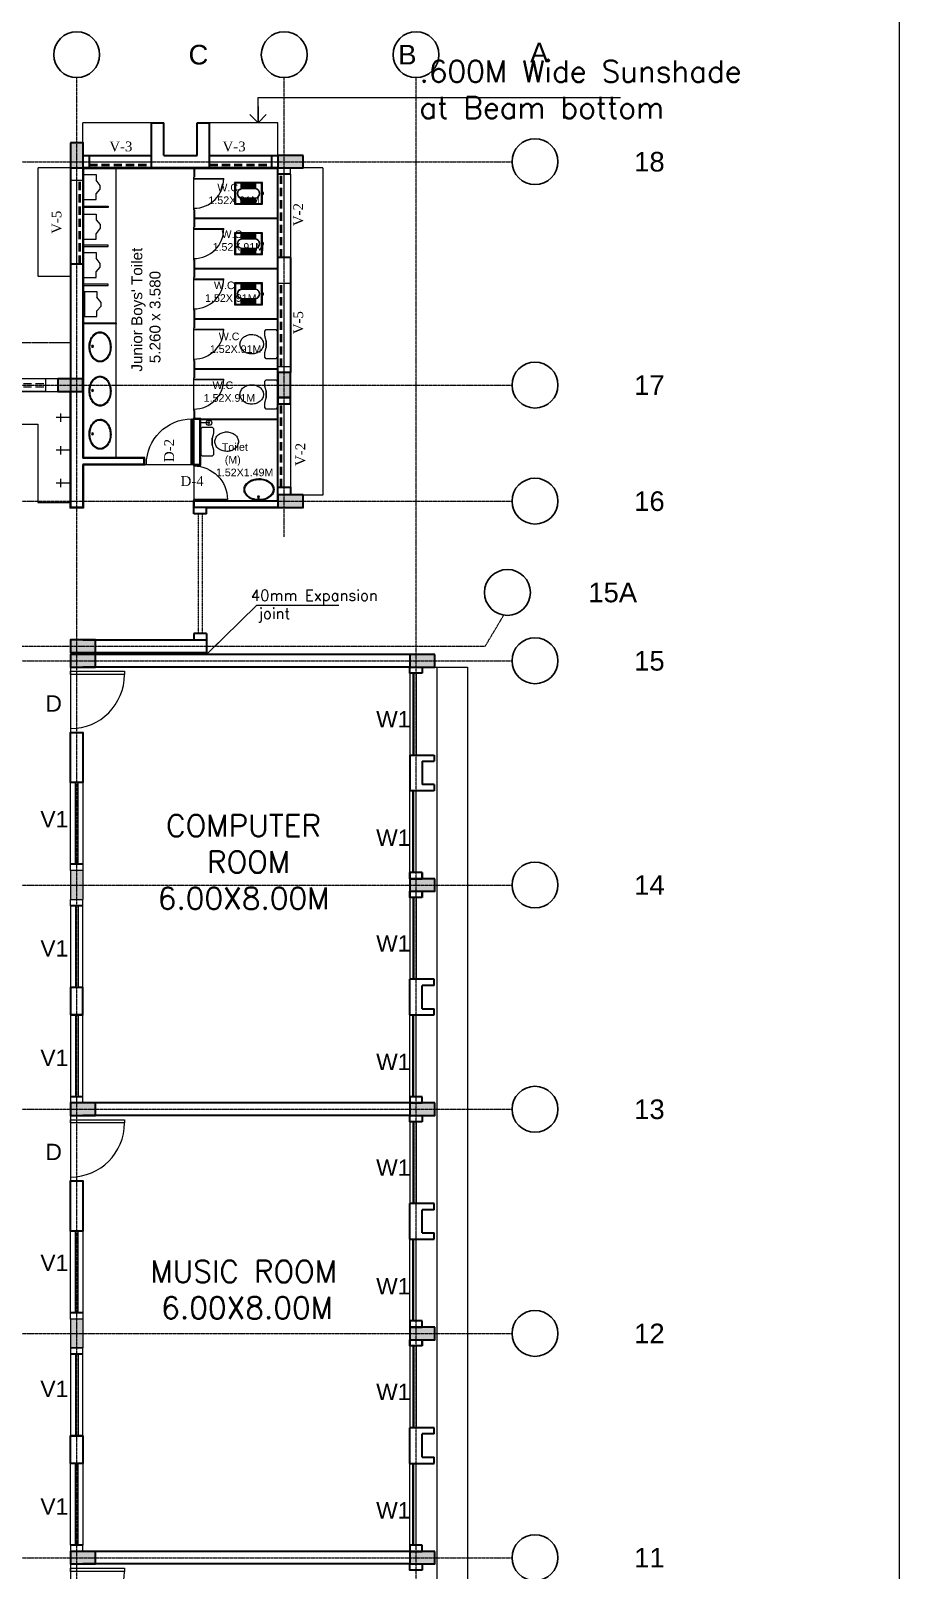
# Model space of a CAD drawing. Header units: metres. Extents: x 1545540 to 2027037, y 435419 to 693806.
# Drawn here: x 1586339 to 1602284, y 547156 to 575408 of the extents above; entities that cross this region are included whole.
import ezdxf

# ---------------------------------------------------------------- set-up
doc = ezdxf.new("R2010")
doc.units = ezdxf.units.M
doc.header["$LTSCALE"] = 1000
for name, pattern in [('CENTER', [2, 1.25, -0.25, 0.25, -0.25]), ('DASHED', [0.75, 0.5, -0.25]), ('DASHED2', [0.375, 0.25, -0.125])]:
    doc.linetypes.add(name, pattern=pattern)
doc.layers.get('Defpoints').update_dxf_attribs({"lineweight": 18})
for name, color, linetype, lineweight in [('- WALL', 7, 'Continuous', 30), ('Col-Hatch', 9, 'Continuous', 13), ('coloum hatch', 254, 'Continuous', 9), ('Column', 252, 'Continuous', 30), ('CUBICAL TOILET', 160, 'Continuous', 9), ('dimension', 6, 'Continuous', 13), ('Door', 54, 'Continuous', 13), ('elevation', 1, 'Continuous', 13), ('Fixture', 44, 'Continuous', 9), ('Furniture', 13, 'Continuous', 13), ('grid', 21, 'CENTER', 15), ('Hidden', 1, 'DASHED', 18), ('PLASTER', 144, 'Continuous', 13), ('Projection', 252, 'DASHED2', 18), ('Text-1', 240, 'Continuous', 15), ('Text-2', 122, 'Continuous', 25), ('Text-Grid', 1, 'Continuous', 25), ('Ventilator', 6, 'DASHED', 18), ('Wall', 7, 'Continuous', 30), ('wall l', 7, 'Continuous', 20), ('Window', 150, 'Continuous', 15), ('Window-Wall', 7, 'Continuous', 18)]:
    doc.layers.add(name, color=color, linetype=linetype, lineweight=lineweight)
doc.layers.add('text', color=7, linetype='Continuous')
doc.styles.add('dim-stylus bt', font='arial.ttf')
doc.styles.add('L120', font='simplex.shx', dxfattribs={"height": 1})
doc.dimstyles.new('1      100 (big)', dxfattribs={"dimscale": 75, "dimtxt": 5, "dimasz": 3.5, "dimexe": 1.5, "dimexo": 2, "dimgap": 1, "dimtad": 0, "dimdec": 3, "dimlfac": 0.001, "dimzin": 0, "dimdsep": 46, "dimtxsty": 'dim-stylus bt', "dimblk": 'OBLIQUE', "dimcen": 0, "dimdle": 0.6, "dimclrd": 256, "dimclre": 7, "dimclrt": 256, "dimadec": 0, "dimazin": 0, "dimtfac": 0.7, "dimtdec": 3, "dimtofl": 0, "dimtmove": 1, "dimatfit": 3, "dimldrblk": 'OPEN90', "dimfxl": 0, "dimtolj": 1, "dimtzin": 0, "dimlwd": 15, "dimlwe": 15, "dimarcsym": 0})

# ---------------------------------------------------------------- blocks, each defined once
blk = doc.blocks.new('gd')
at = {"layer": 'Door', "ltscale": 0.05}
blk.add_line((526.222, -408.628), (526.222, -407.428), dxfattribs=at)
blk.add_lwpolyline([(526.222, -408.551), (525.231, -408.551), (525.231, -408.491), (526.222, -408.491), (526.222, -408.551)], dxfattribs=at)
blk.add_arc((526.222, -408.491), 0.992, 90, 180, dxfattribs=at)
blk = doc.blocks.new('vxcvfcvbgfg')
at = {"layer": 'Ventilator'}
for p, q in [((317.94, -581.571), (317.94, -583.071)), ((317.99, -581.571), (317.99, -583.071))]:
    blk.add_line(p, q, dxfattribs=at)
at = {"layer": 'Wall'}
for p, q in [((318.08, -581.571), (317.85, -581.571)), ((318.08, -583.071), (317.85, -583.071))]:
    blk.add_line(p, q, dxfattribs=at)
at = {"layer": 'Window-Wall'}
for p, q in [((317.85, -581.571), (317.85, -583.071)), ((318.08, -583.071), (318.08, -581.571))]:
    blk.add_line(p, q, dxfattribs=at)
blk = doc.blocks.new('CC')
at = {"layer": 'Col-Hatch', "ltscale": 0.05}
blk.add_hatch(color=256, dxfattribs=at).paths.add_polyline_path([(4078.606, 341.328), (4078.606, 341.098), (4079.066, 341.098), (4079.066, 341.328)])
at = {"layer": 'Column'}
blk.add_lwpolyline([(4078.606, 341.328), (4079.066, 341.328), (4079.066, 341.098), (4078.606, 341.098)], close=True, dxfattribs=at)
blk = doc.blocks.new('DFG')
at = {"layer": 'Col-Hatch', "ltscale": 0.05}
blk.add_hatch(color=256, dxfattribs=at).paths.add_polyline_path([(3557.561, -332.074), (3557.561, -332.304), (3557.031, -332.304), (3557.031, -332.074)])
blk.add_lwpolyline([(3557.561, -332.074), (3557.561, -332.304), (3557.031, -332.304), (3557.031, -332.074), (3557.561, -332.074)], dxfattribs=at)
blk = doc.blocks.new('_Oblique')
at = {"color": 0, "linetype": 'ByBlock', "lineweight": -2}
blk.add_line((-0.5, -0.5), (0.5, 0.5), dxfattribs=at)
blk = doc.blocks.new('_Open90')
at = {"color": 0, "linetype": 'ByBlock', "lineweight": -2}
for p, q in [((0, 0), (-1, 0)), ((-0.5, 0.5), (0, 0)), ((0, 0), (-0.5, -0.5))]:
    blk.add_line(p, q, dxfattribs=at)
blk = doc.blocks.new('ENGLISH SHEET')
at = {"layer": 'Fixture'}
for p, q in [((4663.798, 251.204), (4663.773, 251.179)), ((4663.773, 251.179), (4663.773, 250.696)), ((4663.976, 251.204), (4663.798, 251.204)), ((4664.002, 251.179), (4663.976, 251.204)), ((4664.002, 251.09), (4664.002, 251.179)), ((4663.976, 251.001), (4664.002, 251.09)), ((4663.976, 250.874), (4663.976, 251.001)), ((4663.976, 251.001), (4663.976, 250.874)), ((4663.773, 250.696), (4663.798, 250.67)), ((4663.798, 250.67), (4663.976, 250.67)), ((4664.002, 250.785), (4663.976, 250.874)), ((4663.976, 250.67), (4664.002, 250.696)), ((4664.002, 250.696), (4664.002, 250.785))]:
    blk.add_line(p, q, dxfattribs=at)
blk.add_lwpolyline([(4664.459, 250.937, 0.117036), (4664.443, 251.003, 0.104338), (4664.396, 251.063, 0.09029), (4664.321, 251.105, 0.09898), (4664.243, 251.115, 0.08237), (4664.159, 251.101, 0.09029), (4664.09, 251.063, 0.104338), (4664.043, 251.003, 0.117036), (4664.027, 250.937, 0.117036), (4664.043, 250.871, 0.104338), (4664.09, 250.811, 0.09029), (4664.159, 250.773, 0.08237), (4664.243, 250.759, 0.08237), (4664.327, 250.773, 0.09029), (4664.396, 250.811, 0.104338), (4664.443, 250.871, 0.117036)], format="xyb", close=True, dxfattribs=at)
blk = doc.blocks.new('Urinal 1')
for p, q in [((0, 9), (9, 9)), ((0, 9), (0, -9)), ((9, 9), (9, 5)), ((12, 1), (9, 5)), ((12, -1.5), (12, 1)), ((0, -9), (9, -9)), ((9, -5), (12, -1.5)), ((9, -9), (9, -5))]:
    blk.add_line(p, q)
blk = doc.blocks.new('RSA BASIN 2')
for points in [[(10.7, -8.1, 0.12976), (10, -5.2, 0.106426), (7.6, -2.5, 0.084431), (4.3, -0.7, 0.073534), (0, 0, 0.073534), (-4.3, -0.5, 0.084431), (-7.7, -2.2, 0.106426), (-10.2, -4.8, 0.12976), (-11, -7.7, 0.12976), (-10.3, -10.6, 0.106426), (-7.9, -13.3, 0.084431), (-4.6, -15.1, 0.073534), (-0.3, -15.8, 0.073534), (4, -15.3, 0.084431), (7.4, -13.6, 0.106426), (9.9, -11, 0.12976)], [(10.1, -7.9, 0.119977), (9.4, -5.5, 0.106426), (7.3, -2.9, 0.084431), (4.1, -1.3, 0.073534), (0, -0.6, 0.073534), (-4.1, -1.1, 0.084431), (-7.4, -2.6, 0.106426), (-9.7, -5.1, 0.12976), (-10.4, -7.7, 0.009633), (-10.4, -7.9, 0.119977), (-9.8, -10.3, 0.106426), (-7.6, -12.9, 0.084431), (-4.4, -14.5, 0.073534), (-0.3, -15.2, 0.073534), (3.8, -14.7, 0.084431), (7.1, -13.2, 0.106426), (9.3, -10.7, 0.12976), (10.1, -8.1, 0.009633)]]:
    blk.add_lwpolyline(points, format="xyb", close=True)
for radius in [0.7, 0.479]:
    blk.add_circle((-0.5, -2.5), radius)
blk = doc.blocks.new('RSA CL6')
for p, q in [((5.5, 3.5), (5.5, 7.3)), ((5.9, 3.5), (5.9, 7.3)), ((6.3, 3.5), (6.3, 7.3)), ((6.7, 3.4), (6.7, 7.3)), ((7.1, 3.4), (7.1, 7.3)), ((7.5, 3.4), (7.5, 7.3)), ((7.9, 3.4), (7.9, 7.3)), ((8.3, 3.4), (8.3, 7.3)), ((8.7, 3.4), (8.7, 7.3)), ((9.1, 3.4), (9.1, 7.3)), ((9.4, 3.4), (9.4, 7.3)), ((9.8, 3.4), (9.8, 7.3)), ((10.2, 3.4), (10.2, 7.3)), ((10.6, 3.4), (10.6, 7.3)), ((11, 3.3), (11, 7.3)), ((11.4, 3.3), (11.4, 7.3)), ((11.8, 3.3), (11.8, 7.3)), ((12.2, 3.3), (12.2, 7.3)), ((12.6, 3.3), (12.6, 7.3)), ((13, 3.3), (13, 7.3)), ((13.4, 3.3), (13.4, 7.3)), ((13.8, 3.3), (13.8, 7.3)), ((14.2, 3.3), (14.2, 7.3)), ((14.6, 3.3), (14.6, 7.3)), ((15, 3.2), (15, 7.3)), ((15.4, 3.2), (15.4, 7.3)), ((15.7, 3.2), (15.7, 7.3)), ((16.1, 3.2), (16.1, 7.3)), ((16.1, 7.3), (16.1, 3.2)), ((5.5, -7.3), (5.5, -3.5)), ((5.9, -7.3), (5.9, -3.5)), ((6.3, -7.3), (6.3, -3.4)), ((6.7, -7.3), (6.7, -3.4)), ((7.1, -7.3), (7.1, -3.4)), ((7.5, -7.3), (7.5, -3.4)), ((7.9, -7.3), (7.9, -3.4)), ((8.3, -7.3), (8.3, -3.4)), ((8.7, -7.3), (8.7, -3.4)), ((9.1, -7.3), (9.1, -3.4)), ((9.4, -7.3), (9.4, -3.4)), ((9.8, -7.3), (9.8, -3.3)), ((10.2, -7.3), (10.2, -3.3)), ((10.6, -7.3), (10.6, -3.3)), ((11, -7.3), (11, -3.3)), ((11.4, -7.3), (11.4, -3.3)), ((11.8, -7.3), (11.8, -3.3)), ((12.2, -7.3), (12.2, -3.3)), ((12.6, -7.3), (12.6, -3.3)), ((13, -7.3), (13, -3.3)), ((13.4, -7.3), (13.4, -3.2)), ((13.8, -7.3), (13.8, -3.2)), ((14.2, -7.3), (14.2, -3.2)), ((14.6, -7.3), (14.6, -3.2)), ((15, -7.3), (15, -3.2)), ((15.4, -7.3), (15.4, -3.2)), ((15.7, -7.3), (15.7, -3.2)), ((16.1, -3.2), (16.1, -7.3)), ((16.1, -7.3), (16.1, -3.2))]:
    blk.add_line(p, q)
blk.add_lwpolyline([(0.8, -0.6), (0, -0.6), (0, 0.6), (0.8, 0.6)])
for points in [[(0.8, 7.9), (20.9, 7.9), (20.9, -7.9), (0.8, -7.9)], [(1.4, 7.3), (20.3, 7.3), (20.3, -7.3), (1.4, -7.3)]]:
    blk.add_lwpolyline(points, close=True)
for points in [[(5.5, 3.5), (16.1, 3.2, -0.899983), (16.1, -3.2), (5.5, -3.5, -0.799392)], [(5.5, 3.3), (16.1, 3, -0.897689), (16.1, -3), (5.6, -3.3, -0.793494), (5.5, 3.3)]]:
    blk.add_lwpolyline(points, format="xyb", close=True)
blk = doc.blocks.new('RH 1200')
for p, q in [((21, 0), (21, 43.3)), ((21.7, 0), (21.7, 43.3)), ((21.7, 0), (21, 0))]:
    blk.add_line(p, q)
at = {"extrusion": (0, 0, -1)}
blk.add_ellipse((21.7, 0), major_axis=(-30.6, 30.6), ratio=1, start_param=5.497787, end_param=7.068583, dxfattribs=at)
blk = doc.blocks.new('HJK')
at = {"layer": 'Door', "ltscale": 20}
blk.add_line((3658.233, -481.12), (3658.908, -481.12), dxfattribs=at)
at = {"layer": 'Door', "ltscale": 20, "xscale": 0.014287499999341, "yscale": 0.014287499999341, "zscale": 0.014287499999341, "rotation": 359.999999999943}
blk.add_blockref('RH 1200', (3658.571, -481.12), dxfattribs=at)

msp = doc.modelspace()

# ---------------------------------------------------------------- linework, layer by layer
at = {"layer": '- WALL'}
for p, q in [((1588553.095, 573720.9989), (1588783.095, 573720.9989)), ((1588553.095, 572890.9988), (1588553.095, 573720.9989)), ((1588783.095, 573120.9988), (1588783.095, 573720.9989)), ((1589393.0951, 573120.9988), (1589393.0951, 573720.9989)), ((1589393.0951, 573720.9989), (1589623.0951, 573720.9989)), ((1589623.0951, 572890.9988), (1589623.0951, 573720.9989)), ((1587298.0949, 573120.9988), (1587412.0949, 573120.9988)), ((1587412.0949, 573120.9988), (1588553.095, 573120.9988)), ((1587412.0949, 573120.9988), (1587412.0949, 572890.9988)), ((1588783.095, 573120.9988), (1589393.0951, 573120.9988)), ((1589623.0951, 573120.9988), (1590764.0952, 573120.9988)), ((1590763.0952, 573120.9988), (1590878.0952, 573120.9988)), ((1590764.0952, 572890.9988), (1590764.0952, 573120.9988)), ((1587068.0949, 572890.9988), (1587068.0949, 566660.9983)), ((1587298.0949, 572890.9988), (1587298.0949, 567565.9985)), ((1587412.0949, 572890.9988), (1587298.0949, 572890.9988)), ((1588553.095, 572890.9988), (1587412.0949, 572890.9988)), ((1589623.0951, 572890.9988), (1588553.095, 572890.9988)), ((1590764.0952, 572890.9988), (1589623.0951, 572890.9988)), ((1590878.0952, 572890.9988), (1590763.0952, 572890.9988)), ((1591108.0952, 572775.9988), (1590878.0952, 572775.9988)), ((1587068.0949, 571132.9987), (1587298.0949, 571132.9987)), ((1591108.0952, 571247.9987), (1590878.0952, 571247.9987)), ((1589333.0945, 567450.9985), (1589333.0951, 568278.9985)), ((1589448.0951, 568278.9985), (1589333.0951, 568278.9985)), ((1589448.0945, 567450.9985), (1589448.0951, 568278.9985)), ((1588423.5019, 567565.9985), (1587298.0949, 567565.9985)), ((1587298.0949, 567450.9985), (1587298.0949, 566660.9983)), ((1588423.5019, 567450.9985), (1587298.0949, 567450.9985)), ((1588423.5019, 567450.9985), (1588423.5019, 567565.9985)), ((1589333.0945, 567450.9985), (1589448.0945, 567450.9985)), ((1589333.0945, 566775.9983), (1589333.0945, 566660.9983)), ((1590878.0952, 566775.9983), (1589333.0945, 566775.9983)), ((1591108.0952, 566890.9984), (1590878.0952, 566890.9984)), ((1587298.0949, 566660.9983), (1587068.0949, 566660.9983)), ((1590878.0952, 566660.9983), (1589333.0945, 566660.9983)), ((1589333.0945, 566545.9983), (1589333.0945, 566660.9983)), ((1589563.0945, 566545.9983), (1589333.0945, 566545.9983)), ((1589563.0945, 566545.9983), (1589563.0945, 566660.9983)), ((1589563.0945, 564345.9982), (1589333.0945, 564345.9982)), ((1589333.0945, 564345.9982), (1589333.0945, 564230.9982)), ((1589563.0945, 564345.9982), (1589563.0945, 564230.9982)), ((1591183.0952, 563960.9982), (1587298.0949, 563960.9982)), ((1591183.0952, 563960.9982), (1587298.0949, 563960.9982)), ((1593298.0954, 563960.9982), (1591183.0952, 563960.9982)), ((1593298.0954, 563730.9981), (1587298.0949, 563730.9981)), ((1593298.0954, 562115.998), (1593298.0954, 561460.998)), ((1593298.0954, 562115.998), (1593748.0954, 562115.998)), ((1593528.0954, 562000.998), (1593528.0954, 561575.998)), ((1593528.0954, 562000.998), (1593748.0954, 562000.998)), ((1593748.0954, 562115.998), (1593748.0954, 562000.998)), ((1593748.0954, 561460.998), (1593298.0954, 561460.998)), ((1593748.0954, 561575.998), (1593528.0954, 561575.998)), ((1593748.0954, 561575.998), (1593748.0954, 561460.998)), ((1593298.0954, 559845.9978), (1593298.0954, 559960.9979)), ((1593528.0954, 559960.9979), (1593528.0954, 559845.9978)), ((1593298.0954, 559615.9978), (1593298.0954, 559500.9978)), ((1593528.0954, 559500.9978), (1593528.0954, 559615.9978)), ((1593298.0954, 557345.9977), (1593298.0954, 558000.9977)), ((1593748.0954, 558000.9977), (1593298.0954, 558000.9977)), ((1593748.0954, 557885.9977), (1593748.0954, 558000.9977)), ((1593528.0954, 557460.9977), (1593528.0954, 557885.9977)), ((1593748.0954, 557885.9977), (1593528.0954, 557885.9977)), ((1593528.0954, 557460.9977), (1593748.0954, 557460.9977)), ((1593748.0954, 557345.9977), (1593748.0954, 557460.9977)), ((1593298.0954, 557345.9977), (1593748.0954, 557345.9977)), ((1593298.0954, 553230.9973), (1593298.0954, 553885.9974)), ((1593748.0954, 553885.9974), (1593298.0954, 553885.9974)), ((1593528.0954, 553345.9974), (1593528.0954, 553770.9974)), ((1593748.0954, 553770.9974), (1593528.0954, 553770.9974)), ((1593748.0954, 553770.9974), (1593748.0954, 553885.9974)), ((1593298.0954, 553230.9973), (1593748.0954, 553230.9973)), ((1593528.0954, 553345.9974), (1593748.0954, 553345.9974)), ((1593748.0954, 553230.9973), (1593748.0954, 553345.9974)), ((1593298.0954, 551385.9972), (1593298.0954, 551270.9972)), ((1593528.0954, 551270.9972), (1593528.0954, 551385.9972)), ((1593298.0954, 549115.997), (1593298.0954, 549770.9971)), ((1593748.0954, 549770.9971), (1593298.0954, 549770.9971)), ((1593528.0954, 549230.9971), (1593528.0954, 549655.9971)), ((1593748.0954, 549655.9971), (1593528.0954, 549655.9971)), ((1593748.0954, 549655.9971), (1593748.0954, 549770.9971)), ((1593528.0954, 549230.9971), (1593748.0954, 549230.9971)), ((1593748.0954, 549115.997), (1593748.0954, 549230.9971)), ((1593298.0954, 549115.997), (1593748.0954, 549115.997))]:
    msp.add_line(p, q, dxfattribs=at)
at = {"layer": '- WALL', "ltscale": 0.05}
for p, q in [((1587298.0949, 564230.9982), (1589563.0945, 564230.9982)), ((1589563.0945, 564230.9982), (1589563.0945, 564000.9982)), ((1587298.0949, 564000.9982), (1589563.0945, 564000.9982)), ((1593298.0954, 555730.9975), (1587298.0949, 555730.9975)), ((1593298.0954, 555500.9975), (1587298.0949, 555500.9975)), ((1593298.0954, 547500.9969), (1587298.0949, 547500.9969)), ((1593298.0954, 547270.9969), (1587298.0949, 547270.9969))]:
    msp.add_line(p, q, dxfattribs=at)
at = {"layer": '- WALL'}
msp.add_lwpolyline([(1591108.0952, 571247.9987), (1591108.0952, 569135.9985), (1590878.0952, 569135.9985), (1590878.0952, 571247.9987)], dxfattribs=at)
for points in [[(1590878.0952, 568560.9985), (1591108.0952, 568560.9985), (1591108.0952, 568675.9985), (1590878.0952, 568675.9985)], [(1590878.0952, 567032.9983), (1591108.0952, 567032.9983), (1591108.0952, 566890.9984), (1590878.0952, 566890.9984)], [(1593528.0954, 563615.9981), (1593298.0954, 563615.9981), (1593298.0954, 563730.9981), (1593528.0954, 563730.9981)], [(1587298.0949, 561610.998), (1587068.0949, 561610.998), (1587068.0949, 562530.998), (1587298.0949, 562530.998)], [(1593528.0954, 559960.9979), (1593298.0954, 559960.9979), (1593298.0954, 559845.9978), (1593528.0954, 559845.9978)], [(1593528.0954, 559500.9978), (1593298.0954, 559500.9978), (1593298.0954, 559615.9978), (1593528.0954, 559615.9978)], [(1593528.0954, 555845.9975), (1593298.0954, 555845.9975), (1593298.0954, 555730.9975), (1593528.0954, 555730.9975)], [(1593528.0954, 555385.9975), (1593298.0954, 555385.9975), (1593298.0954, 555500.9975), (1593528.0954, 555500.9975)], [(1587298.0949, 553380.9974), (1587068.0949, 553380.9974), (1587068.0949, 554300.9974), (1587298.0949, 554300.9974)], [(1593528.0954, 551730.9972), (1593298.0954, 551730.9972), (1593298.0954, 551615.9972), (1593528.0954, 551615.9972)], [(1593528.0954, 551270.9972), (1593298.0954, 551270.9972), (1593298.0954, 551385.9972), (1593528.0954, 551385.9972)], [(1593528.0954, 547615.9969), (1593298.0954, 547615.9969), (1593298.0954, 547500.9969), (1593528.0954, 547500.9969)], [(1593528.0954, 547155.9969), (1593298.0954, 547155.9969), (1593298.0954, 547270.9969), (1593528.0954, 547270.9969)]]:
    msp.add_lwpolyline(points, close=True, dxfattribs=at)
at = {"layer": '- WALL', "ltscale": 0.05}
for points in [[(1587068.0949, 557345.9977), (1587298.0949, 557345.9977), (1587298.0949, 557850.9977), (1587068.0949, 557850.9977)], [(1587298.0949, 549115.997), (1587068.0949, 549115.997), (1587068.0949, 549620.9971), (1587298.0949, 549620.9971)]]:
    msp.add_lwpolyline(points, close=True, dxfattribs=at)
at = {"layer": 'CUBICAL TOILET', "ltscale": 0.05}
for p, q in [((1589333.5951, 572878.9988), (1589333.5951, 572723.9988)), ((1589346.0951, 572723.9988), (1589333.5951, 572723.9988)), ((1589346.0951, 572878.9988), (1589346.0951, 572723.9988)), ((1589333.5951, 572123.9988), (1589333.5951, 571801.4987)), ((1589346.0951, 572123.9988), (1589333.5951, 572123.9988)), ((1589346.0951, 572123.9988), (1589346.0951, 571968.9988)), ((1590866.0952, 571968.9988), (1589346.0951, 571968.9988)), ((1590866.0952, 571956.4988), (1589346.0951, 571956.4988)), ((1589346.0951, 571956.4988), (1589346.0951, 571801.4987)), ((1589346.0951, 571801.4987), (1589333.5951, 571801.4987)), ((1589333.5951, 571201.4987), (1589333.5951, 570878.9987)), ((1589346.0951, 571201.4987), (1589333.5951, 571201.4987)), ((1589346.0951, 571201.4987), (1589346.0951, 571046.4987)), ((1590866.0952, 571046.4987), (1589346.0951, 571046.4987)), ((1590866.0952, 571033.9987), (1589346.0951, 571033.9987)), ((1589346.0951, 571033.9987), (1589346.0951, 570878.9987)), ((1589346.0951, 570878.9987), (1589333.5951, 570878.9987)), ((1589333.5951, 570278.9986), (1589333.5951, 569956.4986)), ((1589346.0951, 570278.9986), (1589333.5951, 570278.9986)), ((1589346.0951, 570278.9986), (1589346.0951, 570123.9986)), ((1587910.095, 570043.9986), (1587310.0949, 570043.9986)), ((1587910.095, 570031.4986), (1587310.0949, 570031.4986)), ((1587910.095, 570043.9986), (1587910.095, 570031.4986)), ((1589346.0951, 569956.4986), (1589333.5951, 569956.4986)), ((1590866.0952, 570123.9986), (1589346.0951, 570123.9986)), ((1590866.0952, 570111.4986), (1589346.0951, 570111.4986)), ((1589346.0951, 570111.4986), (1589346.0951, 569956.4986)), ((1589333.5951, 569356.4986), (1589333.5951, 569039.9985)), ((1589346.0951, 569356.4986), (1589333.5951, 569356.4986)), ((1589346.0951, 569356.4986), (1589346.0951, 569201.4985)), ((1589346.0951, 569039.9985), (1589333.5951, 569039.9985)), ((1590866.0952, 569201.4985), (1589346.0951, 569201.4985)), ((1590866.0952, 569188.9985), (1589346.0951, 569188.9985)), ((1589346.0951, 569188.9985), (1589346.0951, 569039.9985)), ((1589333.5951, 568439.9985), (1589333.5951, 568290.9985)), ((1589346.0951, 568439.9985), (1589333.5951, 568439.9985)), ((1589346.0951, 568439.9985), (1589346.0951, 568290.9985)), ((1590866.0952, 568278.9985), (1589460.0951, 568278.9985)), ((1590866.0952, 568266.4985), (1589460.0951, 568266.4985))]:
    msp.add_line(p, q, dxfattribs=at)
at = {"layer": 'Defpoints', "ltscale": 50}
msp.add_lwpolyline([(1602283.9537, 499814.1275), (1549136.7195, 499814.1275), (1549136.7195, 578443.0533), (1602283.9537, 578443.0533)], close=True, dxfattribs=at)
at = {"layer": 'Fixture'}
for p, q in [((1587910.095, 570043.9986), (1587910.095, 572890.9988)), ((1587910.095, 567575.9985), (1587910.095, 570031.4986)), ((1584318.0947, 568190.9985), (1586468.0949, 568190.9985)), ((1586468.0949, 568190.9985), (1586468.0949, 566752.3972)), ((1587068.0949, 568308.4985), (1586806.3306, 568308.4985)), ((1586889.4762, 568230.4174), (1586889.4762, 568386.5796)), ((1587068.0949, 567708.4984), (1586806.3306, 567708.4984)), ((1586889.4762, 567630.4173), (1586889.4762, 567786.5795)), ((1587068.0949, 567108.4984), (1586806.3306, 567108.4984)), ((1586889.4762, 567030.4173), (1586889.4762, 567186.5795)), ((1586468.0949, 566752.3972), (1587068.0949, 566752.3972))]:
    msp.add_line(p, q, dxfattribs=at)
for points in [[(1587760.095, 572163.9988), (1587310.0949, 572163.9988), (1587310.0949, 572188.9988), (1587760.095, 572188.9988)], [(1587760.095, 571473.9987), (1587310.0949, 571473.9987), (1587310.0949, 571448.9987), (1587760.095, 571448.9987)], [(1587760.095, 570758.9987), (1587310.0949, 570758.9987), (1587310.0949, 570733.9987), (1587760.095, 570733.9987)]]:
    msp.add_lwpolyline(points, close=True, dxfattribs=at)
at = {"layer": 'Furniture', "ltscale": 0.05}
for p, q in [((1589626.4365, 568214.7012), (1589460.5951, 568214.7012)), ((1589610.5951, 568248.8598), (1589610.5951, 568180.5427))]:
    msp.add_line(p, q, dxfattribs=at)
msp.add_circle((1589610.5951, 568214.7012), 50, dxfattribs=at)
at = {"layer": 'grid', "ltscale": 0.01}
for p, q in [((1587183.0955, 505737.7037), (1587183.0955, 574548.6438)), ((1590993.0954, 566119.1224), (1590993.0954, 574548.6438)), ((1593413.0954, 505467.7037), (1593413.0954, 574548.6438)), ((1574925.0495, 573005.9925), (1595175.7731, 573005.9925)), ((1574925.0495, 568905.9926), (1595175.7731, 568905.9926)), ((1574925.0495, 566775.9926), (1595175.7731, 566775.9926)), ((1594684.4073, 564115.9927), (1595024.2723, 564687.4414)), ((1580507.5533, 564115.9927), (1594684.4073, 564115.9927)), ((1574925.0495, 563845.9927), (1595175.7731, 563845.9927)), ((1574925.0496, 559730.9928), (1595175.7731, 559730.9928)), ((1574925.0496, 555615.9929), (1595175.7731, 555615.9929)), ((1574925.0496, 551500.9929), (1595175.7731, 551500.9929)), ((1574925.0496, 547385.993), (1595175.7731, 547385.993))]:
    msp.add_line(p, q, dxfattribs=at)
at = {"layer": 'Hidden', "color": 1, "ltscale": 0.005}
for p, q in [((1587298.0949, 573120.9988), (1587298.0949, 573720.9989)), ((1588710.595, 573720.9989), (1587298.0949, 573720.9989)), ((1590878.0952, 573720.9989), (1589475.5951, 573720.9989)), ((1590878.0952, 573120.9988), (1590878.0952, 573720.9989)), ((1591708.0953, 572890.9988), (1591108.0952, 572890.9988)), ((1591708.0953, 566890.9984), (1591708.0953, 572890.9988)), ((1591108.0952, 566890.9984), (1591708.0953, 566890.9984)), ((1593528.0954, 563730.9981), (1594358.0954, 563730.9981)), ((1594358.0955, 563730.9981), (1594358.0954, 506080.9938))]:
    msp.add_line(p, q, dxfattribs=at)
msp.add_lwpolyline([(1587068.0949, 572890.9988), (1586468.0949, 572890.9988), (1586468.0949, 570902.9987), (1587068.0949, 570902.9987)], dxfattribs=at)
at = {"layer": 'PLASTER', "ltscale": 0.05}
for p, q in [((1587310.0949, 572878.9988), (1590866.0952, 572878.9988)), ((1587310.0949, 572878.9988), (1587310.0949, 567577.9985)), ((1590866.0952, 572878.9988), (1590866.0952, 566787.9984)), ((1587056.0949, 568778.9985), (1583730.0946, 568778.9985)), ((1587056.0949, 568778.9985), (1587056.0949, 566648.9983)), ((1589321.0945, 567438.9985), (1589321.0951, 568290.9985)), ((1589460.0951, 568290.9985), (1589321.0951, 568290.9985)), ((1589460.0945, 567438.9985), (1589460.0951, 568290.9985)), ((1588435.5019, 567577.9985), (1587310.0949, 567577.9985)), ((1587310.0949, 567438.9985), (1587310.0949, 566648.9983)), ((1588435.5019, 567438.9985), (1587310.0949, 567438.9985)), ((1588435.5019, 567438.9985), (1588435.5019, 567577.9985)), ((1589321.0945, 567438.9985), (1589460.0945, 567438.9985)), ((1589321.0945, 566787.9984), (1590866.0952, 566787.9984)), ((1589321.0945, 566787.9984), (1589321.0945, 566648.9984)), ((1587310.0949, 566648.9983), (1587056.0949, 566648.9983)), ((1589333.0945, 566648.9984), (1589321.0945, 566648.9984)), ((1590878.0952, 566648.9983), (1589563.0945, 566648.9983))]:
    msp.add_line(p, q, dxfattribs=at)
at = {"layer": 'Projection', "ltscale": 0.05}
for p, q in [((1587068.0949, 569679.8753), (1583718.0946, 569679.8753)), ((1593528.0954, 563730.9981), (1594358.0954, 563730.9981))]:
    msp.add_line(p, q, dxfattribs=at)
at = {"layer": 'Text-Grid'}
for centre in [(1587183.0955, 574969.6556), (1590993.0954, 574969.6556), (1593413.0954, 574969.6556), (1595596.7849, 573005.9925), (1595596.7849, 568905.9926), (1595596.7849, 566775.9926), (1595090.8806, 565099.8263), (1595596.7849, 563845.9927), (1595596.7849, 559730.9928), (1595596.7849, 555615.9929), (1595596.7849, 551500.9929), (1595596.7849, 547385.993)]:
    msp.add_circle(centre, 421.0118, dxfattribs=at)
at = {"layer": 'Ventilator', "ltscale": 0.3}
for p, q in [((1587412.0949, 572960.9988), (1588553.095, 572960.9988)), ((1589623.0951, 572960.9988), (1590764.0952, 572960.9988)), ((1587412.0949, 572935.9988), (1588553.095, 572935.9988)), ((1589623.0951, 572935.9988), (1590764.0952, 572935.9988)), ((1590923.0952, 571247.9987), (1590923.0952, 572775.9988)), ((1590948.0952, 571247.9987), (1590948.0952, 572775.9988)), ((1587228.0949, 571132.9987), (1587228.0949, 572660.9988)), ((1587253.0949, 571132.9987), (1587253.0949, 572660.9988)), ((1590923.0952, 569241.9985), (1590923.0952, 570769.9987)), ((1590948.0952, 569241.9985), (1590948.0952, 570769.9987)), ((1584178.0947, 568935.9408), (1586608.0949, 568935.9408)), ((1584178.0947, 568876.0563), (1586608.0949, 568876.0563)), ((1590923.0952, 567032.9983), (1590923.0952, 568560.9985)), ((1590948.0952, 567032.9983), (1590948.0952, 568560.9985))]:
    msp.add_line(p, q, dxfattribs=at)
at = {"layer": 'Ventilator', "ltscale": 0.01}
for p, q in [((1589410.5945, 566545.9983), (1589410.5945, 564345.9982)), ((1589485.5945, 566545.9983), (1589485.5945, 564345.9982))]:
    msp.add_line(p, q, dxfattribs=at)
at = {"layer": 'wall l', "ltscale": 0.05}
for p, q in [((1587068.0949, 560110.9979), (1587068.0949, 560225.9979)), ((1587298.0949, 560225.9979), (1587298.0949, 560110.9979)), ((1587068.0949, 559350.9978), (1587068.0949, 559465.9978)), ((1587298.0949, 559350.9978), (1587298.0949, 559465.9978))]:
    msp.add_line(p, q, dxfattribs=at)
for points in [[(1587298.0949, 572660.9988), (1587068.0949, 572660.9988), (1587068.0949, 572890.9988), (1587298.0949, 572890.9988)], [(1590878.0952, 572775.9988), (1591108.0952, 572775.9988), (1591108.0952, 572890.9988), (1590878.0952, 572890.9988)], [(1587068.0949, 560110.9979), (1587298.0949, 560110.9979), (1587298.0949, 559995.9979), (1587068.0949, 559995.9979)], [(1587298.0949, 555845.9975), (1587068.0949, 555845.9975), (1587068.0949, 555730.9975), (1587298.0949, 555730.9975)], [(1587068.0949, 551880.9973), (1587298.0949, 551880.9973), (1587298.0949, 551765.9972), (1587068.0949, 551765.9972)], [(1587068.0949, 551120.9972), (1587298.0949, 551120.9972), (1587298.0949, 551235.9972), (1587068.0949, 551235.9972)], [(1587298.0949, 547615.9969), (1587068.0949, 547615.9969), (1587068.0949, 547500.9969), (1587298.0949, 547500.9969)]]:
    msp.add_lwpolyline(points, close=True, dxfattribs=at)
at = {"layer": 'Window', "ltscale": 0.05}
for p, q in [((1593351.1332, 563615.9981), (1593351.1332, 562115.998)), ((1593373.6804, 563615.9981), (1593373.6804, 562115.998)), ((1593351.1332, 559960.9979), (1593351.1332, 561460.998)), ((1593373.6804, 559960.9979), (1593373.6804, 561460.998)), ((1593351.1332, 559500.9978), (1593351.1332, 558000.9977)), ((1593373.6804, 559500.9978), (1593373.6804, 558000.9977)), ((1593351.1332, 555845.9975), (1593351.1332, 557345.9977)), ((1593373.6804, 555845.9975), (1593373.6804, 557345.9977)), ((1593351.1332, 555385.9975), (1593351.1332, 553885.9974)), ((1593373.6804, 555385.9975), (1593373.6804, 553885.9974)), ((1593351.1332, 551730.9972), (1593351.1332, 553230.9973)), ((1593373.6804, 551730.9972), (1593373.6804, 553230.9973)), ((1593351.1332, 551270.9972), (1593351.1332, 549770.9971)), ((1593373.6804, 551270.9972), (1593373.6804, 549770.9971)), ((1593351.1332, 547615.9969), (1593351.1332, 549115.997)), ((1593373.6804, 547615.9969), (1593373.6804, 549115.997))]:
    msp.add_line(p, q, dxfattribs=at)
at = {"layer": 'Window-Wall'}
for p, q in [((1587412.0949, 573005.9988), (1588553.095, 573005.9988)), ((1589623.0951, 573005.9988), (1590764.0952, 573005.9988)), ((1591108.0953, 572775.9988), (1590878.0952, 572775.9988)), ((1590878.0952, 572775.9988), (1590878.0952, 571247.9987)), ((1590993.0952, 571247.9987), (1590993.0952, 572775.9988)), ((1591108.0953, 572775.9988), (1591108.0952, 571247.9987)), ((1587183.0949, 571132.9987), (1587183.0949, 572660.9988)), ((1587298.0949, 572660.9988), (1587298.0949, 571132.9987)), ((1591108.0952, 570769.9987), (1590878.0952, 570769.9987)), ((1590878.0952, 570769.9987), (1590878.0952, 569241.9985)), ((1590993.0952, 569241.9985), (1590993.0952, 570769.9987)), ((1591108.0952, 570769.9987), (1591108.0952, 569241.9985)), ((1586608.0949, 569020.9985), (1584178.0947, 569020.9985)), ((1591108.0952, 569241.9985), (1590878.0952, 569241.9985)), ((1586608.0949, 568790.9985), (1584178.0947, 568790.9985)), ((1591108.0952, 568560.9985), (1590878.0952, 568560.9985)), ((1590878.0952, 568560.9985), (1590878.0952, 567032.9983)), ((1590993.0952, 567032.9983), (1590993.0952, 568560.9985)), ((1591108.0952, 568560.9985), (1591108.0952, 567032.9983)), ((1593798.0954, 506080.9938), (1593798.0954, 563730.9981)), ((1593298.0954, 563615.9981), (1593298.0954, 562115.998)), ((1593413.0954, 563615.9981), (1593413.0954, 562115.998)), ((1593298.0954, 559960.9979), (1593298.0954, 561460.998)), ((1593413.0954, 559960.9979), (1593413.0954, 561460.998)), ((1593298.0954, 559500.9978), (1593298.0954, 558000.9977)), ((1593413.0954, 559500.9978), (1593413.0954, 558000.9977)), ((1593298.0954, 555845.9975), (1593298.0954, 557345.9977)), ((1593413.0954, 555845.9975), (1593413.0954, 557345.9977)), ((1593298.0954, 555385.9975), (1593298.0954, 553885.9974)), ((1593413.0954, 555385.9975), (1593413.0954, 553885.9974)), ((1593298.0954, 551730.9972), (1593298.0954, 553230.9973)), ((1593413.0954, 551730.9972), (1593413.0954, 553230.9973)), ((1593298.0954, 551270.9972), (1593298.0954, 549770.9971)), ((1593413.0954, 551270.9972), (1593413.0954, 549770.9971)), ((1593298.0954, 547615.9969), (1593298.0954, 549115.997)), ((1593413.0954, 547615.9969), (1593413.0954, 549115.997))]:
    msp.add_line(p, q, dxfattribs=at)
msp.add_lwpolyline([(1586838.0949, 568790.9985), (1586838.0949, 569020.9985), (1586608.0949, 569020.9985), (1586608.0949, 568790.9985)], close=True, dxfattribs=at)

# ---------------------------------------------------------------- block references
at = {"layer": '- WALL', "xscale": -1000.000075497873, "yscale": 1000.000075497873, "zscale": 1000.000075497873, "rotation": 180}
for p in [(1269218.1632, -21460.1159), (1269218.1632, -29690.1166), (1269218.1632, -33955.1169)]:
    msp.add_blockref('vxcvfcvbgfg', p, dxfattribs=at)
at = {"layer": '- WALL', "xscale": 1000.000075497873, "yscale": 1000.000075497873, "zscale": 1000.000075497873}
for p in [(1269218.1632, 1140922.1116), (1269218.1632, 1138917.1115), (1269218.1632, 1132692.111)]:
    msp.add_blockref('vxcvfcvbgfg', p, dxfattribs=at)
at = {"layer": 'coloum hatch', "ltscale": 0.05, "xscale": -1000.000075497873, "yscale": 1000.000075497873, "zscale": 1000.000075497873, "rotation": 90}
for p in [(1928396.2295, 4651957.3266), (1932206.2298, 4647742.3263)]:
    msp.add_blockref('CC', p, dxfattribs=at)
at = {"layer": 'coloum hatch', "ltscale": 0.05, "xscale": -1000.000075497873, "yscale": 1000.000075497873, "zscale": 1000.000075497873}
for p in [(5669944.423, 231792.8642), (5665904.4227, 227692.8639), (5669944.423, 225562.8638), (5666134.4227, 222902.8636), (5666134.4227, 222632.8635), (5666134.4227, 222632.8635), (5672364.4232, 222632.8635), (5672364.4232, 218517.8632), (5666134.4227, 214402.8629), (5672364.4232, 214402.8629), (5672364.4232, 210287.8626), (5666134.4227, 206172.8623), (5672364.4232, 206172.8623)]:
    msp.add_blockref('CC', p, dxfattribs=at)
at = {"layer": 'coloum hatch', "xscale": -1000.000075497873, "yscale": 1000.000075497873, "zscale": 1000.000075497873, "rotation": 90}
for p in [(1254994.1852, 4117027.4649), (1254994.1852, 4108797.4643)]:
    msp.add_blockref('DFG', p, dxfattribs=at)
at = {"layer": 'Door'}
for name, p, xscale, yscale, zscale, rotation in [('HJK', (2016995.6726, -2679639.277), -888.8889559976795, 888.8889559976795, 888.8889559976449, 270), ('HJK', (2016995.6726, -2680561.7771), -888.8889559976795, 888.8889559976795, 888.8889559976449, 270), ('HJK', (2016995.6726, -2681484.2772), -888.8889559976795, 888.8889559976795, 888.8889559976449, 270), ('HJK', (2016995.6726, -2682406.7772), -888.8889559976795, 888.8889559976795, 888.8889559976449, 270), ('HJK', (2016995.6726, -2683323.2773), -888.8889559976795, 888.8889559976795, 888.8889559976449, 270), ('HJK', (2070452.9317, 4225684.6837), 1000.000075497873, 1000.000075497873, 1000.000075497873, 270), ('gd', (2113290.4285, 155102.6286), 1000.000075497873, 1000.000075497873, 1000.000075497873, 179.9999999851486), ('gd', (2113290.4287, 146872.6283), 1000.000075497873, 1000.000075497873, 1000.000075497873, 180.0000000149035), ('gd', (2113290.4286, 138642.6276), 1000.000075497873, 1000.000075497873, 1000.000075497873, 180.0000000054716)]:
    msp.add_blockref(name, p, dxfattribs=dict(at, xscale=xscale, yscale=yscale, zscale=zscale, rotation=rotation))
at = {"layer": 'Door', "xscale": 1348.148249929037, "yscale": 1348.148249929037, "zscale": 1348.148249929037}
msp.add_blockref('HJK', (-3343417.8738, 1216071.8124), dxfattribs=at)
at = {"layer": 'elevation', "xscale": -1000.000075497873, "yscale": 1000.000075497873, "zscale": 1000.000075497873}
for p in [(6254639.4749, 318719.3046), (6254639.4749, 317796.8045)]:
    msp.add_blockref('ENGLISH SHEET', p, dxfattribs=at)
at = {"layer": 'elevation', "xscale": -1000.000075497873, "yscale": 1000.000075497873, "zscale": 1000.000075497873, "rotation": 180}
msp.add_blockref('ENGLISH SHEET', (-3074307.4566, 818804.9702), dxfattribs=at)
at = {"layer": 'Fixture', "yscale": 25.40000191263428}
for name, p, xscale, zscale in [('Urinal 1', (1587310.0949, 572540.3488), 25.40000191263428, 25.40000191263428), ('RSA CL6', (1590611.0952, 572423.9988), -25.40000191263428, 25.40000191327482), ('RSA CL6', (1590611.0952, 571501.4987), -25.40000191263428, 25.40000191327482), ('Urinal 1', (1587310.0949, 571110.3487), 25.40000191263428, 25.40000191263428), ('RSA CL6', (1590611.0952, 570578.9986), -25.40000191263428, 25.40000191327482), ('Urinal 1', (1587324.2458, 570395.3486), 25.40000191263428, 25.40000191263428)]:
    msp.add_blockref(name, p, dxfattribs=dict(at, xscale=xscale, zscale=zscale))
at = {"layer": 'Fixture', "yscale": 25.40000191263428, "zscale": 25.40000191327482}
for name, p, xscale, rotation in [('Urinal 1', (1587310.0949, 571812.6487), -25.40000191263428, 180), ('RSA BASIN 2', (1587411.167, 569605.0424), -25.40000191348242, 89.25539804738914), ('RSA BASIN 2', (1587411.167, 568793.6575), -25.40000191348242, 89.25539804738914), ('RSA BASIN 2', (1587411.167, 568001.7164), -25.40000191348242, 89.25539804738914), ('RSA BASIN 2', (1590531.3661, 566787.9984), -25.40000191439183, 179.2553980474158)]:
    msp.add_blockref(name, p, dxfattribs=dict(at, xscale=xscale, rotation=rotation))

# ---------------------------------------------------------------- texts
at = {"layer": 'text', "attachment_point": 1, "style": 'L120'}
for s, insert, char_height, width, rotation in [('{\\Fromans|c0;.600M Wide Sunshade\\Pat Beam bottom}', (1593475.7295, 574864.7495), 400.00003, 6841.770558, 0.00000001), ('{\\fArial|b0|i0|c0|p34;   W.C\\P1.52X.91M}', (1589601.8173, 572601.0098), 140.000011, 4322.06437, 0.00000001), ('{\\fArial|b0|i0|c0|p34;   W.C\\P1.52X.91M}', (1589677.7689, 571744.2823), 140.000011, 4322.06437, 0.00000001), ("{\\fArial|b0|i0|c0|p34;Junior Boys' Toilet\\P  5.260 x 3.580}", (1588187.0597, 569152.6477), 200.000015, 4322.06437, 90), ('{\\fArial|b0|i0|c0|p34;   W.C\\P1.52X.91M}', (1589538.8863, 570806.7936), 140.000011, 4322.06437, 0.00000001), ('{\\fArial|b0|i0|c0|p34;   W.C\\P1.52X.91M}', (1589627.2698, 569869.4579), 140.000011, 4322.06437, 0.00000001), ('{\\fArial|b0|i0|c0|p34;   W.C\\P1.52X.91M}', (1589513.7408, 568972.6145), 140.000011, 4322.06437, 0.00000001), ('{\\fArial|b0|i0|c0|p34;  Toilet\\P   (M)\\P1.52X1.49M}', (1589738.5122, 567839.8636), 140.000011, 4322.06437, 0.00000001), ('\\pi892.22;{\\Fromans|c0;COMPUTER \\P\\pi1644.6;ROOM\\P\\pi739.84;6.00X8.00M}', (1587931.2563, 561021.0448), 400.00003, 4832.064408, 0.00000001), ('\\pi539.84;{\\Fromans|c0;MUSIC ROOM\\P\\pi739.84;6.00X8.00M}', (1587994.5353, 552838.0633), 400.00003, 4832.064408, 0.00000001)]:
    msp.add_mtext(s, dxfattribs=dict(at, insert=insert, char_height=char_height, width=width, rotation=rotation))
at = {"layer": 'text', "ltscale": 0.05, "insert": (1590379.3562, 565147.8699), "char_height": 200.000015, "width": 4832.064408, "attachment_point": 1, "rotation": 0.00000001, "style": 'L120'}
msp.add_mtext('{\\Fromans|c0;40mm Expansion\\P joint}', dxfattribs=at)
at = {"layer": 'Text-1', "char_height": 300, "width": 1299.406916, "attachment_point": 1, "rotation": 0.00000001, "style": 'L120'}
for s, insert in [('\\pi525.69;{\\fArial|b0|i0|c0|p34;D}', (1586082.9287, 563212.4781)), ('\\pi376.41;{\\fArial|b0|i0|c0|p34;W1}', (1592304.6881, 562924.8449)), ('\\pi432.79;{\\fArial|b0|i0|c0|p34;V1}', (1586082.9287, 561088.1846)), ('\\pi376.41;{\\fArial|b0|i0|c0|p34;W1}', (1592304.6881, 560749.8752)), ('\\pi432.79;{\\fArial|b0|i0|c0|p34;V1}', (1586082.9287, 558718.6247)), ('\\pi376.41;{\\fArial|b0|i0|c0|p34;W1}', (1592304.6881, 558809.8499)), ('\\pi432.79;{\\fArial|b0|i0|c0|p34;V1}', (1586082.9287, 556709.0979)), ('\\pi376.41;{\\fArial|b0|i0|c0|p34;W1}', (1592304.6881, 556634.8802)), ('\\pi525.69;{\\fArial|b0|i0|c0|p34;D}', (1586082.9287, 554982.4775)), ('\\pi376.41;{\\fArial|b0|i0|c0|p34;W1}', (1592304.6881, 554694.8496)), ('\\pi432.79;{\\fArial|b0|i0|c0|p34;V1}', (1586082.9287, 552947.8084)), ('\\pi376.41;{\\fArial|b0|i0|c0|p34;W1}', (1592304.6881, 552519.8799)), ('\\pi432.79;{\\fArial|b0|i0|c0|p34;V1}', (1586082.9287, 550632.3282)), ('\\pi376.41;{\\fArial|b0|i0|c0|p34;W1}', (1592304.6881, 550579.8493)), ('\\pi432.79;{\\fArial|b0|i0|c0|p34;V1}', (1586082.9287, 548475.7536)), ('\\pi376.41;{\\fArial|b0|i0|c0|p34;W1}', (1592304.6881, 548404.8796))]:
    msp.add_mtext(s, dxfattribs=dict(at, insert=insert))
at = {"layer": 'Text-2', "ltscale": 0.05, "char_height": 180.000014, "width": 6841.770558, "attachment_point": 1, "style": 'L120'}
for s, insert, rotation in [('{\\fTimes New Roman|b0|i0|c0|p18;V-3}', (1587782.0716, 573375.6304), 0.00000001), ('{\\fTimes New Roman|b0|i0|c0|p18;V-3}', (1589860.3958, 573375.6304), 0.00000001), ('{\\fTimes New Roman|b0|i0|c0|p18;V-2}', (1591159.9981, 571823.9121), 90.00000001), ('{\\fTimes New Roman|b0|i0|c0|p18;V-5}', (1586721.771, 571682.8491), 90.00000001), ('{\\fTimes New Roman|b0|i0|c0|p18;V-5}', (1591159.9981, 569840.1693), 90.00000001), ('{\\fTimes New Roman|b0|i0|c0|p18;D-2}', (1588788.3991, 567494.197), 90.00000001), ('{\\fTimes New Roman|b0|i0|c0|p18;V-2}', (1591199.1878, 567422.1887), 90.00000001), ('{\\fTimes New Roman|b0|i0|c0|p18;D-4}', (1589091.1831, 567234.6383), 0.00000001)]:
    msp.add_mtext(s, dxfattribs=dict(at, insert=insert, rotation=rotation))
at = {"layer": 'Text-Grid', "char_height": 360.000023, "width": 4832.064347, "attachment_point": 3, "rotation": 359.99999997, "style": 'L120'}
for s, insert in [('{\\fArial|b0|i0|c0|p34;C}', (1589599.2159, 575149.5037)), ('{\\fArial|b0|i0|c0|p34;B}', (1593421.0989, 575149.5037)), ('{\\fArial|b0|i0|c0|p34;A}', (1595841.0988, 575187.1309)), ('{\\fArial|b0|i0|c0|p34;18}', (1597977.2562, 573185.8406)), ('{\\fArial|b0|i0|c0|p34;17}', (1597977.2562, 569085.8406)), ('{\\fArial|b0|i0|c0|p34;16}', (1597977.2562, 566955.8407)), ('{\\fArial|b0|i0|c0|p34;15A}', (1597471.3519, 565279.6744)), ('{\\fArial|b0|i0|c0|p34;15}', (1597977.2562, 564025.8407)), ('{\\fArial|b0|i0|c0|p34;14}', (1597977.2562, 559910.8408)), ('{\\fArial|b0|i0|c0|p34;13}', (1597977.2562, 555795.8409)), ('{\\fArial|b0|i0|c0|p34;12}', (1597977.2562, 551680.841)), ('{\\fArial|b0|i0|c0|p34;11}', (1597977.2562, 547565.841))]:
    msp.add_mtext(s, dxfattribs=dict(at, insert=insert))

# ---------------------------------------------------------------- leaders
at = {"layer": 'dimension', "ltscale": 50}
for points in [[(1590512.5893, 573720.9989), (1590512.5893, 574186.6557), (1597169.5067, 574186.6557)], [(1589571.2831, 563970.0736), (1590491.6788, 564866.175), (1591997.4453, 564866.175)]]:
    msp.add_leader(points, dimstyle='1      100 (big)', override={"dimtxt": 6, "dimasz": 4}, dxfattribs=at)

doc.saveas('drawing.dxf')
